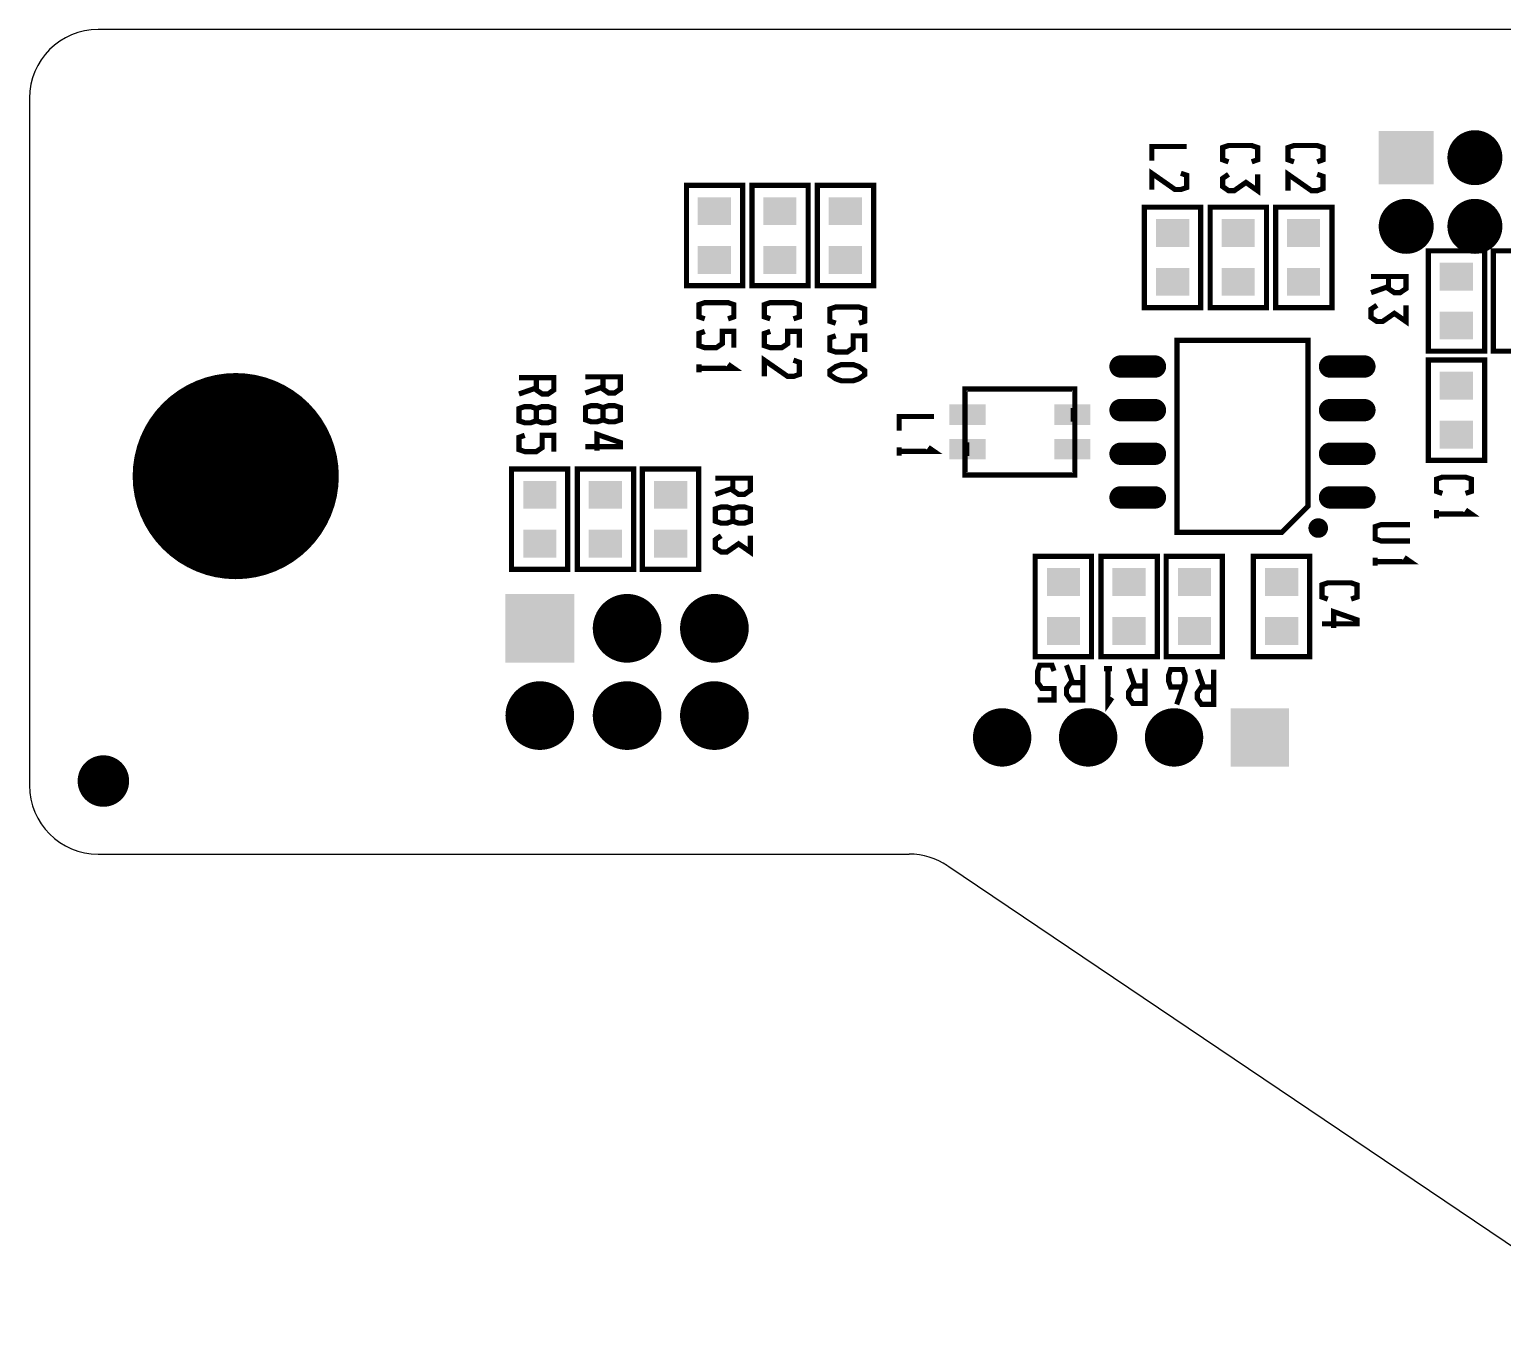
# Model space of a CAD drawing. Extents: x -72 to 72, y -78 to 50.
# Drawn here: x -72 to -29.14, y -54.14 to -16.04 of the extents above; entities that cross this region are included whole.
import ezdxf

# ---------------------------------------------------------------- set-up
doc = ezdxf.new("R2010")
doc.units = 0
doc.header["$MEASUREMENT"] = 0
doc.layers.get('0').update_dxf_attribs({"linetype": 'CONTINUOUS'})
for name, color, linetype in [('22-303-0_DRD', 7, 'CONTINUOUS'), ('22-303-0_SMB', 254, 'CONTINUOUS'), ('22-303-0_SSB', 1, 'CONTINUOUS')]:
    doc.layers.add(name, color=color, linetype=linetype)

# ---------------------------------------------------------------- blocks, each defined once
blk = doc.blocks.new('RECTANGLE_7')
blk.add_solid([(0.4826, 0.4064), (0.4826, -0.4064), (-0.4826, 0.4064), (-0.4826, -0.4064)])
blk = doc.blocks.new('ROUND_14')
at = {"const_width": 0.99949}
blk.add_lwpolyline([(-0.499744, 0, 1), (0.499744, 0, 1)], format="xyb", close=True, dxfattribs=at)
blk = doc.blocks.new('ROUND_15')
at = {"const_width": 0.8001}
blk.add_lwpolyline([(-0.40005, 0, 1), (0.40005, 0, 1)], format="xyb", close=True, dxfattribs=at)
blk = doc.blocks.new('RECTANGLE_16')
blk.add_solid([(0.8001, 0.7747), (0.8001, -0.7747), (-0.8001, 0.7747), (-0.8001, -0.7747)])
blk = doc.blocks.new('ROUND_17')
at = {"const_width": 0.84963}
blk.add_lwpolyline([(-0.424814, 0, 1), (0.424814, 0, 1)], format="xyb", close=True, dxfattribs=at)
blk = doc.blocks.new('SQUARE_18')
blk.add_solid([(0.84963, 0.84963), (0.84963, -0.84963), (-0.84963, 0.84963), (-0.84963, -0.84963)])
blk = doc.blocks.new('ROUND_19')
at = {"const_width": 0.7493}
blk.add_lwpolyline([(-0.37465, 0, 1), (0.37465, 0, 1)], format="xyb", close=True, dxfattribs=at)
blk = doc.blocks.new('SQUARE_26')
blk.add_solid([(0.99949, 0.99949), (0.99949, -0.99949), (-0.99949, 0.99949), (-0.99949, -0.99949)])
blk = doc.blocks.new('ROUND_28')
at = {"const_width": 2.99974}
blk.add_lwpolyline([(-1.49987, 0, 1), (1.49987, 0, 1)], format="xyb", close=True, dxfattribs=at)
blk = doc.blocks.new('RECTANGLE_55')
blk.add_solid([(0.52451, 0.29972), (0.52451, -0.29972), (-0.52451, 0.29972), (-0.52451, -0.29972)])
blk = doc.blocks.new('OBLONG_57')
at = {"const_width": 0.65024}
blk.add_lwpolyline([(0.50038, 0), (-0.50038, 0)], dxfattribs=at)
at = {"const_width": 0.32512}
for points in [[(-0.66294, 0, 1), (-0.33782, 0, 1)], [(0.33782, 0, 1), (0.66294, 0, 1)]]:
    blk.add_lwpolyline(points, format="xyb", close=True, dxfattribs=at)

msp = doc.modelspace()

# ---------------------------------------------------------------- linework, layer by layer
at = {"layer": '22-303-0_DRD'}
for p, q in [((70, -16.042), (-70, -16.042)), ((-71.999, -18.041), (-71.999, -38.041)), ((-70, -40.043), (-46.401, -40.043)), ((-45.281, -40.383), (-24.882, -54.142))]:
    msp.add_line(p, q, dxfattribs=at)
for centre, radius, start, end in [((-70, -18.041), 1.999, 90, 180), ((-70, -38.041), 2.002, 180, 270), ((-46.401, -42.042), 1.999, 55.9671, 90)]:
    msp.add_arc(centre, radius, start, end, dxfattribs=at)
at = {"layer": '22-303-0_SSB', "const_width": 0.152}
for points in [[(-39.342, -19.863), (-39.342, -19.449), (-38.326, -19.449)], [(-37.109, -19.896), (-37.28, -19.835), (-37.28, -19.479), (-37.109, -19.421), (-36.434, -19.421), (-36.264, -19.479), (-36.264, -19.835), (-36.434, -19.896)], [(-35.204, -19.896), (-35.375, -19.835), (-35.375, -19.479), (-35.204, -19.421), (-34.529, -19.421), (-34.359, -19.479), (-34.359, -19.835), (-34.529, -19.896)], [(-39.342, -20.701), (-39.342, -20.228), (-38.666, -20.701), (-38.496, -20.701), (-38.326, -20.642), (-38.326, -20.287), (-38.496, -20.228)], [(-35.375, -20.734), (-35.375, -20.259), (-34.696, -20.734), (-34.529, -20.734), (-34.359, -20.673), (-34.359, -20.317), (-34.529, -20.259)], [(-51.245, -23.502), (-51.245, -20.581), (-52.883, -20.581), (-52.883, -23.502), (-51.245, -23.502)], [(-49.34, -23.502), (-49.34, -20.581), (-50.978, -20.581), (-50.978, -23.502), (-49.34, -23.502)], [(-47.434, -23.502), (-47.434, -20.581), (-49.073, -20.581), (-49.073, -23.502), (-47.434, -23.502)], [(-37.109, -20.259), (-37.28, -20.378), (-37.28, -20.614), (-37.109, -20.734), (-36.942, -20.734), (-36.601, -20.495), (-36.264, -20.734), (-36.264, -20.259)], [(-39.56, -21.216), (-39.56, -24.137), (-37.922, -24.137), (-37.922, -21.216), (-39.56, -21.216)], [(-36.005, -24.137), (-36.005, -21.216), (-37.643, -21.216), (-37.643, -24.137), (-36.005, -24.137)], [(-34.099, -24.137), (-34.099, -21.216), (-35.738, -21.216), (-35.738, -24.137), (-34.099, -24.137)], [(-29.654, -25.407), (-29.654, -22.486), (-31.293, -22.486), (-31.293, -25.407), (-29.654, -25.407)], [(-29.401, -22.486), (-29.401, -25.407), (-27.762, -25.407), (-27.762, -22.486), (-29.401, -22.486)], [(-32.454, -23.231), (-32.454, -23.586), (-32.283, -23.703), (-32.116, -23.703), (-31.946, -23.586), (-31.946, -23.231), (-32.962, -23.231)], [(-32.454, -23.525), (-32.962, -23.703)], [(-52.349, -24.465), (-52.52, -24.407), (-52.52, -24.051), (-52.349, -23.993), (-51.674, -23.993), (-51.504, -24.051), (-51.504, -24.407), (-51.674, -24.465)], [(-50.444, -24.465), (-50.615, -24.407), (-50.615, -24.051), (-50.444, -23.993), (-49.769, -23.993), (-49.599, -24.051), (-49.599, -24.407), (-49.769, -24.465)], [(-32.791, -24.069), (-32.962, -24.186), (-32.962, -24.424), (-32.791, -24.541), (-32.624, -24.541), (-32.283, -24.305), (-31.946, -24.541), (-31.946, -24.069)], [(-48.539, -24.592), (-48.71, -24.534), (-48.71, -24.178), (-48.539, -24.12), (-47.864, -24.12), (-47.694, -24.178), (-47.694, -24.534), (-47.864, -24.592)], [(-52.349, -24.831), (-52.52, -24.889), (-52.52, -25.245), (-52.349, -25.303), (-52.012, -25.303), (-51.841, -25.186), (-51.841, -24.831), (-51.504, -24.831), (-51.504, -25.303)], [(-50.444, -24.831), (-50.615, -24.889), (-50.615, -25.245), (-50.444, -25.303), (-50.107, -25.303), (-49.936, -25.186), (-49.936, -24.831), (-49.599, -24.831), (-49.599, -25.303)], [(-48.539, -24.958), (-48.71, -25.016), (-48.71, -25.372), (-48.539, -25.43), (-48.202, -25.43), (-48.031, -25.313), (-48.031, -24.958), (-47.694, -24.958), (-47.694, -25.43)], [(-35.56, -30.678), (-38.608, -30.678), (-38.608, -25.09), (-34.798, -25.09), (-34.798, -29.916), (-35.56, -30.678)], [(-52.52, -26.025), (-52.52, -25.786)], [(-52.52, -25.905), (-51.504, -25.905), (-51.674, -25.786)], [(-50.615, -26.141), (-50.615, -25.669), (-49.936, -26.141), (-49.769, -26.141), (-49.599, -26.083), (-49.599, -25.727), (-49.769, -25.669)], [(-29.654, -28.582), (-29.654, -25.661), (-31.293, -25.661), (-31.293, -28.582), (-29.654, -28.582)], [(-57.249, -26.18), (-57.249, -26.535), (-57.081, -26.652), (-56.911, -26.652), (-56.741, -26.535), (-56.741, -26.18), (-57.757, -26.18)], [(-55.314, -26.152), (-55.314, -26.507), (-55.143, -26.624), (-54.976, -26.624), (-54.806, -26.507), (-54.806, -26.152), (-55.822, -26.152)], [(-48.71, -25.974), (-48.539, -25.854), (-48.372, -25.796), (-48.031, -25.796), (-47.864, -25.854), (-47.694, -25.974), (-47.694, -26.091), (-47.864, -26.21), (-48.031, -26.268), (-48.372, -26.268), (-48.539, -26.21), (-48.71, -26.091), (-48.71, -25.974)], [(-57.249, -26.474), (-57.757, -26.652)], [(-55.314, -26.446), (-55.822, -26.624)], [(-44.729, -26.507), (-44.78, -26.507), (-44.78, -26.555), (-44.78, -28.956), (-44.78, -29.007), (-44.729, -29.007)], [(-44.729, -26.507), (-41.631, -26.507)], [(-41.631, -29.007), (-41.58, -29.007), (-41.58, -28.956), (-41.58, -26.555), (-41.58, -26.507), (-41.631, -26.507)], [(-57.249, -27.432), (-57.081, -27.49), (-56.911, -27.49), (-56.741, -27.432), (-56.741, -27.076), (-56.911, -27.018), (-57.081, -27.018), (-57.249, -27.076), (-57.249, -27.432), (-57.419, -27.49), (-57.589, -27.49), (-57.757, -27.432), (-57.757, -27.076), (-57.589, -27.018), (-57.419, -27.018), (-57.249, -27.076)], [(-55.314, -27.404), (-55.143, -27.462), (-54.976, -27.462), (-54.806, -27.404), (-54.806, -27.048), (-54.976, -26.99), (-55.143, -26.99), (-55.314, -27.048), (-55.314, -27.404), (-55.484, -27.462), (-55.651, -27.462), (-55.822, -27.404), (-55.822, -27.048), (-55.651, -26.99), (-55.484, -26.99), (-55.314, -27.048)], [(-41.631, -27.457), (-41.631, -27.056)], [(-46.693, -27.724), (-46.693, -27.307), (-45.677, -27.307)], [(-57.589, -27.856), (-57.757, -27.914), (-57.757, -28.27), (-57.589, -28.328), (-57.249, -28.328), (-57.081, -28.212), (-57.081, -27.856), (-56.741, -27.856), (-56.741, -28.328)], [(-55.484, -28.3), (-55.484, -27.828), (-54.806, -28.064), (-54.806, -28.184), (-55.822, -28.184)], [(-46.693, -28.443), (-46.693, -28.206)], [(-46.693, -28.323), (-45.677, -28.323), (-45.847, -28.206)], [(-44.729, -28.057), (-44.729, -28.458)], [(-57.975, -28.836), (-57.975, -31.757), (-56.337, -31.757), (-56.337, -28.836), (-57.975, -28.836)], [(-54.419, -31.757), (-54.419, -28.836), (-56.058, -28.836), (-56.058, -31.757), (-54.419, -31.757)], [(-54.166, -28.836), (-54.166, -31.757), (-52.527, -31.757), (-52.527, -28.836), (-54.166, -28.836)], [(-51.534, -29.101), (-51.534, -29.456), (-51.366, -29.573), (-51.196, -29.573), (-51.026, -29.456), (-51.026, -29.101), (-52.042, -29.101)], [(-41.631, -29.007), (-44.729, -29.007)], [(-30.886, -29.545), (-31.057, -29.487), (-31.057, -29.131), (-30.886, -29.073), (-30.211, -29.073), (-30.041, -29.131), (-30.041, -29.487), (-30.211, -29.545)], [(-51.534, -29.395), (-52.042, -29.573)], [(-51.534, -30.353), (-51.366, -30.411), (-51.196, -30.411), (-51.026, -30.353), (-51.026, -29.997), (-51.196, -29.939), (-51.366, -29.939), (-51.534, -29.997), (-51.534, -30.353), (-51.704, -30.411), (-51.874, -30.411), (-52.042, -30.353), (-52.042, -29.997), (-51.874, -29.939), (-51.704, -29.939), (-51.534, -29.997)], [(-31.057, -30.266), (-31.057, -30.028)], [(-31.057, -30.147), (-30.041, -30.147), (-30.211, -30.028)], [(-34.318, -30.447), (-34.676, -30.447)], [(-34.605, -30.731), (-34.605, -30.373)], [(-34.468, -30.759), (-34.468, -30.345)], [(-34.331, -30.675), (-34.331, -30.429)], [(-31.824, -30.929), (-32.669, -30.929), (-32.84, -30.868), (-32.84, -30.513), (-32.669, -30.454), (-31.824, -30.454)], [(-51.874, -30.777), (-52.042, -30.894), (-52.042, -31.133), (-51.874, -31.249), (-51.704, -31.249), (-51.366, -31.013), (-51.026, -31.249), (-51.026, -30.777)], [(-34.293, -30.584), (-34.704, -30.584)], [(-34.374, -30.721), (-34.62, -30.721)], [(-42.736, -31.376), (-42.736, -34.297), (-41.097, -34.297), (-41.097, -31.376), (-42.736, -31.376)], [(-39.179, -34.297), (-39.179, -31.376), (-40.818, -31.376), (-40.818, -34.297), (-39.179, -34.297)], [(-38.925, -31.376), (-38.925, -34.297), (-37.287, -34.297), (-37.287, -31.376), (-38.925, -31.376)], [(-36.386, -31.376), (-36.386, -34.297), (-34.747, -34.297), (-34.747, -31.376), (-36.386, -31.376)], [(-32.84, -31.648), (-32.84, -31.412)], [(-32.84, -31.529), (-31.824, -31.529), (-31.994, -31.412)], [(-34.221, -32.621), (-34.389, -32.563), (-34.389, -32.207), (-34.221, -32.149), (-33.543, -32.149), (-33.373, -32.207), (-33.373, -32.563), (-33.543, -32.621)], [(-34.051, -33.459), (-34.051, -32.987), (-33.373, -33.223), (-33.373, -33.342), (-34.389, -33.342)], [(-42.187, -34.714), (-42.248, -34.544), (-42.603, -34.544), (-42.662, -34.714), (-42.662, -35.052), (-42.542, -35.222), (-42.187, -35.222), (-42.187, -35.56), (-42.662, -35.56)], [(-41.646, -35.052), (-41.824, -34.544)], [(-41.349, -35.052), (-41.704, -35.052), (-41.824, -35.222), (-41.824, -35.39), (-41.704, -35.56), (-41.349, -35.56), (-41.349, -34.544)], [(-40.734, -34.643), (-40.498, -34.643)], [(-40.615, -34.643), (-40.615, -35.659), (-40.498, -35.489)], [(-39.837, -35.151), (-40.015, -34.643)], [(-39.54, -35.151), (-39.896, -35.151), (-40.015, -35.321), (-40.015, -35.489), (-39.896, -35.659), (-39.54, -35.659), (-39.54, -34.643)], [(-38.438, -35.179), (-38.793, -35.179), (-38.852, -35.009), (-38.852, -34.841), (-38.793, -34.671), (-38.438, -34.671), (-38.377, -34.841), (-38.377, -35.009), (-38.616, -35.687)], [(-37.836, -35.179), (-38.014, -34.671)], [(-37.539, -35.179), (-37.894, -35.179), (-38.014, -35.349), (-38.014, -35.517), (-37.894, -35.687), (-37.539, -35.687), (-37.539, -34.671)]]:
    msp.add_lwpolyline(points, dxfattribs=at)
for points in [[(-44.78, -26.555, -0.414214), (-44.729, -26.505)], [(-41.631, -26.507, -0.414214), (-41.582, -26.555)], [(-44.729, -29.007, -0.414214), (-44.78, -28.956)], [(-41.58, -28.956, -0.414214), (-41.631, -29.007)], [(-34.707, -30.553, -0.414214), (-34.498, -30.345)], [(-34.498, -30.345, -0.414214), (-34.29, -30.553)], [(-34.498, -30.762, -0.414214), (-34.707, -30.553)], [(-34.29, -30.553, -0.414214), (-34.498, -30.762)]]:
    msp.add_lwpolyline(points, format="xyb", dxfattribs=at)

# ---------------------------------------------------------------- block references
at = {"layer": '22-303-0_SMB', "xscale": -1, "rotation": 180}
for name, p in [('RECTANGLE_16', (-31.938, -19.774)), ('ROUND_15', (-29.939, -19.774)), ('RECTANGLE_7', (-52.07, -21.331)), ('RECTANGLE_7', (-50.165, -21.331)), ('RECTANGLE_7', (-48.26, -21.331)), ('ROUND_15', (-31.938, -21.773)), ('ROUND_15', (-29.939, -21.773)), ('RECTANGLE_7', (-38.735, -21.966)), ('RECTANGLE_7', (-36.83, -21.966)), ('RECTANGLE_7', (-34.925, -21.966)), ('RECTANGLE_7', (-52.07, -22.753)), ('RECTANGLE_7', (-50.165, -22.753)), ('RECTANGLE_7', (-48.26, -22.753)), ('RECTANGLE_7', (-38.735, -23.388)), ('RECTANGLE_7', (-36.83, -23.388)), ('RECTANGLE_7', (-34.925, -23.388)), ('RECTANGLE_7', (-30.48, -23.236)), ('RECTANGLE_7', (-30.48, -24.658)), ('OBLONG_57', (-39.751, -25.852)), ('OBLONG_57', (-33.655, -25.852)), ('ROUND_28', (-65.999, -29.042)), ('RECTANGLE_7', (-30.48, -26.411)), ('RECTANGLE_55', (-44.704, -27.256)), ('RECTANGLE_55', (-41.656, -27.256)), ('OBLONG_57', (-39.751, -27.122)), ('OBLONG_57', (-33.655, -27.122)), ('RECTANGLE_7', (-30.48, -27.833)), ('RECTANGLE_55', (-44.704, -28.257)), ('RECTANGLE_55', (-41.656, -28.257)), ('OBLONG_57', (-39.751, -28.392)), ('OBLONG_57', (-33.655, -28.392)), ('RECTANGLE_7', (-57.15, -29.586)), ('RECTANGLE_7', (-55.245, -29.586)), ('RECTANGLE_7', (-53.34, -29.586)), ('OBLONG_57', (-39.751, -29.662)), ('OBLONG_57', (-33.655, -29.662)), ('RECTANGLE_7', (-57.15, -31.008)), ('RECTANGLE_7', (-55.245, -31.008)), ('RECTANGLE_7', (-53.34, -31.008)), ('RECTANGLE_7', (-41.91, -32.126)), ('RECTANGLE_7', (-40.005, -32.126)), ('RECTANGLE_7', (-38.1, -32.126)), ('RECTANGLE_7', (-35.56, -32.126)), ('SQUARE_26', (-57.15, -33.472)), ('ROUND_14', (-54.61, -33.472)), ('ROUND_14', (-52.07, -33.472)), ('RECTANGLE_7', (-41.91, -33.548)), ('RECTANGLE_7', (-40.005, -33.548)), ('RECTANGLE_7', (-38.1, -33.548)), ('RECTANGLE_7', (-35.56, -33.548)), ('ROUND_14', (-57.15, -36.012)), ('ROUND_14', (-54.61, -36.012)), ('ROUND_14', (-52.07, -36.012)), ('ROUND_17', (-43.696, -36.647)), ('ROUND_17', (-41.194, -36.647)), ('ROUND_17', (-38.694, -36.647)), ('SQUARE_18', (-36.195, -36.647)), ('ROUND_19', (-69.85, -37.917))]:
    msp.add_blockref(name, p, dxfattribs=at)

doc.saveas('drawing.dxf')
